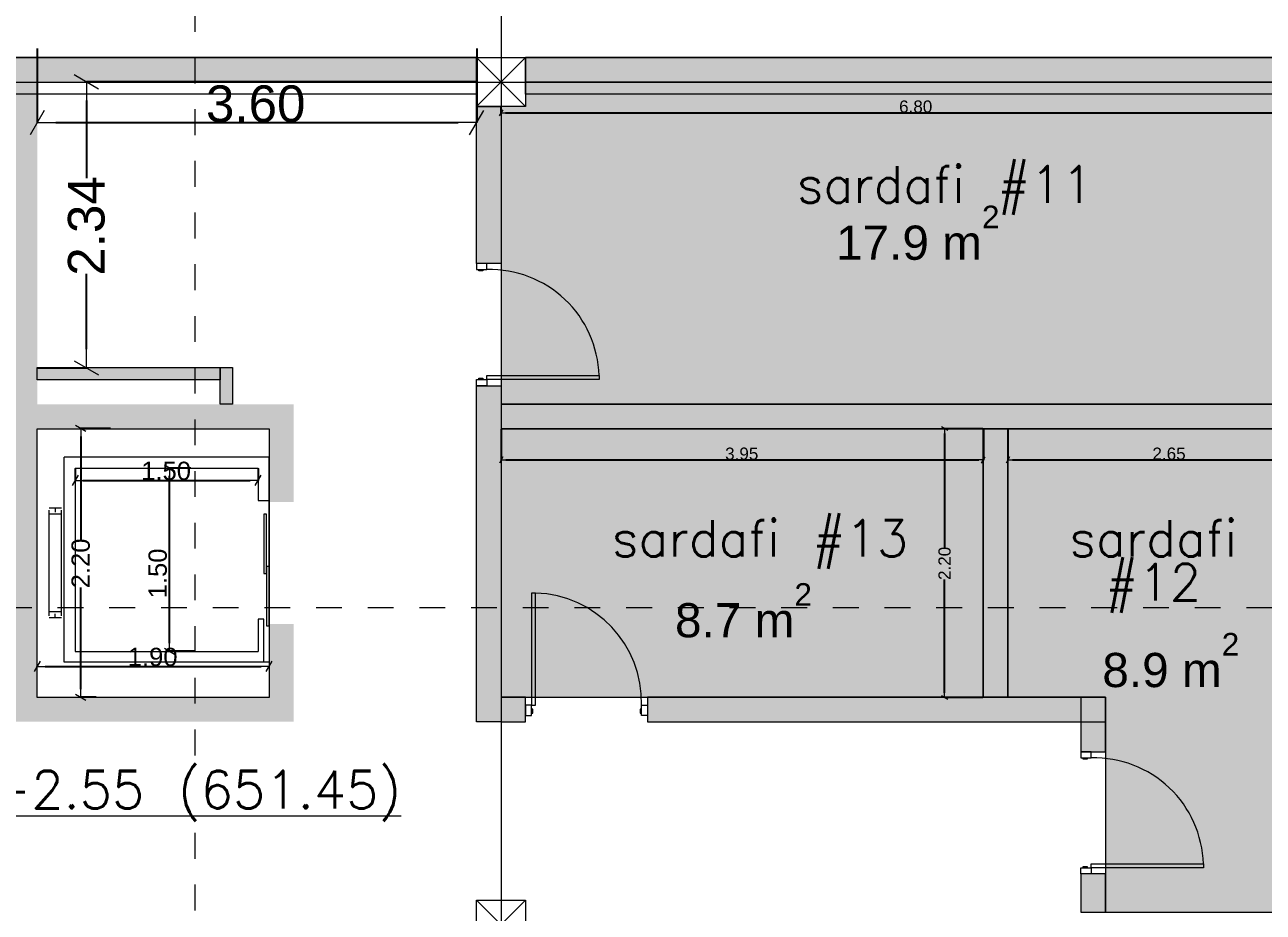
# Model space of a CAD drawing. Header units: millimetres. Extents: x 475616349 to 476941521, y 4620115302 to 4621446928.
# Drawn here: x 476747367 to 476757512, y 4620203872 to 4620211141 of the extents above; entities that cross this region are included whole.
import ezdxf

# ---------------------------------------------------------------- set-up
doc = ezdxf.new("R2010")
doc.units = ezdxf.units.MM
doc.header["$MEASUREMENT"] = 0
doc.set_wipeout_variables(frame=1)
doc.linetypes.add('Dashed', pattern=[423.333333, 211.666667, -211.666667])
doc.linetypes.add('Wipeout_Contour', pattern=[1000, 0, -1000])
for name, color, linetype, lineweight in [('2D Drafting - General_Pen_No__1_Pen_No__7', 7, 'Continuous', 0), ('2D Drafting - General_Pen_No__1_Pen_No__7_Pen_No__7', 7, 'Continuous', 0), ('2D Drafting - General_Pen_No__250_Pen_No__7_Pen_No__154', 154, 'Continuous', 0), ('2D Drafting - General_Pen_No__250_Pen_No__7_Pen_No__250', 7, 'Continuous', 0), ('2D Drafting - General_Pen_No__250_Pen_No__7_Pen_No__7', 7, 'Continuous', 0), ('Doors_Pen_No__7_Pen_No__7_Pen_No__7', 7, 'Continuous', 0), ('G-Anno-Nplt_Pen_No__4', 7, 'Continuous', 0), ('G-Anno-Nplt_Pen_No__7', 7, 'Continuous', 0), ('G-Anno-Nplt_Pen_No__8', 8, 'Continuous', 0), ('New_._Pen_No__1', 1, 'Continuous', 0), ('New_2D Drafting - General_Pen_No__250_Pen_No__7_Pen_No__154', 154, 'Continuous', 0), ('New_2D Drafting - General_Pen_No__250_Pen_No__7_Pen_No__250', 7, 'Continuous', 0), ('New_2D Drafting - General_Pen_No__250_Pen_No__7_Pen_No__7', 7, 'Continuous', 0), ('New_2D Drafting - General_Pen_No__30_Pen_No__9_Pen_No__9_Pen_No__7', 7, 'Continuous', 0), ('New_a-iataki_Pen_No__5_Pen_No__5_Pen_No__4', 7, 'Continuous', 0), ('New_R03_Nakveti_Pen_No__250', 7, 'Continuous', 0), ('New_R03_Nakveti_Pen_No__4', 7, 'Continuous', 0), ('New_shenobebi_Pen_No__1', 1, 'Continuous', 0), ('New_shenobebi_Pen_No__7', 7, 'Continuous', 0), ('zoma_Pen_No__5_Pen_No__5', 5, 'Continuous', 0)]:
    doc.layers.add(name, color=color, linetype=linetype, lineweight=lineweight)
doc.layers.add('zoma', color=7, linetype='Continuous')
doc.styles.add('GENERATED_STYLE_1', font='arial.ttf')
doc.styles.add('GENERATED_STYLE_2', font='arial.ttf')
doc.dimstyles.new('GENERATED_STYLE__15', dxfattribs={"dimtxt": 150, "dimasz": 64.421331, "dimexe": 0.18, "dimexo": 3, "dimgap": 0.09, "dimtad": 1, "dimlfac": 0.001, "dimzin": 0, "dimdsep": 46, "dimtxsty": 'GENERATED_STYLE_2', "dimblk": 'ARROWHEAD_2', "dimblk1": 'ARROWHEAD_2', "dimblk2": 'ARROWHEAD_2', "dimcen": 0.09, "dimclrd": 142, "dimclre": 142, "dimclrt": 142, "dimadec": 0, "dimazin": 0, "dimtfac": 1, "dimtdec": 4, "dimtmove": 0, "dimatfit": 3, "dimfxl": 1, "dimtolj": 1, "dimtzin": 0, "dimarcsym": 0})
doc.dimstyles.new('GENERATED_STYLE__27', dxfattribs={"dimtxt": 150, "dimasz": 64.421331, "dimexe": 0.18, "dimexo": 3, "dimgap": 0.09, "dimtad": 1, "dimtih": 1, "dimtoh": 1, "dimlfac": 0.001, "dimzin": 0, "dimdsep": 46, "dimtxsty": 'GENERATED_STYLE_2', "dimblk": 'ARROWHEAD_2', "dimblk1": 'ARROWHEAD_2', "dimblk2": 'ARROWHEAD_2', "dimcen": 0.09, "dimclrd": 142, "dimclre": 142, "dimclrt": 142, "dimadec": 0, "dimazin": 0, "dimtfac": 1, "dimtdec": 4, "dimtmove": 0, "dimatfit": 3, "dimfxl": 1, "dimtolj": 1, "dimtzin": 0, "dimarcsym": 0})
doc.dimstyles.new('GENERATED_STYLE__28', dxfattribs={"dimtxt": 150, "dimasz": 64.421331, "dimexe": 0.18, "dimexo": 3, "dimgap": 0.09, "dimtad": 1, "dimlfac": 0.001, "dimzin": 0, "dimdsep": 46, "dimtxsty": 'GENERATED_STYLE_2', "dimblk": 'ARROWHEAD_2', "dimblk1": 'ARROWHEAD_2', "dimblk2": 'ARROWHEAD_2', "dimcen": 0.09, "dimclrd": 142, "dimclre": 142, "dimclrt": 142, "dimadec": 0, "dimazin": 0, "dimtfac": 1, "dimtdec": 4, "dimtmove": 2, "dimatfit": 3, "dimfxl": 1, "dimtolj": 1, "dimtzin": 0, "dimarcsym": 0})
doc.dimstyles.new('GENERATED_STYLE__37', dxfattribs={"dimtxt": 300, "dimasz": 152, "dimexe": 0.18, "dimexo": 3, "dimgap": 0.09, "dimtad": 1, "dimtih": 1, "dimtoh": 1, "dimlfac": 0.001, "dimzin": 0, "dimdsep": 46, "dimtxsty": 'GENERATED_STYLE_2', "dimblk": 'ARROWHEAD_2', "dimblk1": 'ARROWHEAD_2', "dimblk2": 'ARROWHEAD_2', "dimcen": 0.09, "dimclrd": 7, "dimclre": 7, "dimclrt": 7, "dimadec": 0, "dimazin": 0, "dimtfac": 1, "dimtdec": 4, "dimtmove": 0, "dimatfit": 3, "dimfxl": 1, "dimtolj": 1, "dimtzin": 0, "dimarcsym": 0})
doc.dimstyles.new('GENERATED_STYLE__38', dxfattribs={"dimtxt": 300, "dimasz": 152, "dimexe": 0.18, "dimexo": 3, "dimgap": 0.09, "dimtad": 1, "dimlfac": 0.001, "dimzin": 0, "dimdsep": 46, "dimtxsty": 'GENERATED_STYLE_2', "dimblk": 'ARROWHEAD_2', "dimblk1": 'ARROWHEAD_2', "dimblk2": 'ARROWHEAD_2', "dimcen": 0.09, "dimclrd": 7, "dimclre": 7, "dimclrt": 7, "dimadec": 0, "dimazin": 0, "dimtfac": 1, "dimtdec": 4, "dimtmove": 0, "dimatfit": 3, "dimfxl": 1, "dimtolj": 1, "dimtzin": 0, "dimarcsym": 0})
doc.dimstyles.new('GENERATED_STYLE__39', dxfattribs={"dimtxt": 100, "dimasz": 38, "dimexe": 0.18, "dimexo": 3, "dimgap": 0.09, "dimtad": 1, "dimtih": 1, "dimtoh": 1, "dimlfac": 0.001, "dimzin": 0, "dimdsep": 46, "dimtxsty": 'GENERATED_STYLE_2', "dimblk": 'ARROWHEAD_2', "dimblk1": 'ARROWHEAD_2', "dimblk2": 'ARROWHEAD_2', "dimcen": 0.09, "dimclrd": 7, "dimclre": 7, "dimclrt": 7, "dimadec": 0, "dimazin": 0, "dimtfac": 1, "dimtdec": 4, "dimtmove": 0, "dimatfit": 3, "dimfxl": 1, "dimtolj": 1, "dimtzin": 0, "dimarcsym": 0})
doc.dimstyles.new('GENERATED_STYLE__40', dxfattribs={"dimtxt": 100, "dimasz": 38, "dimexe": 0.18, "dimexo": 3, "dimgap": 0.09, "dimtad": 1, "dimlfac": 0.001, "dimzin": 0, "dimdsep": 46, "dimtxsty": 'GENERATED_STYLE_2', "dimblk": 'ARROWHEAD_2', "dimblk1": 'ARROWHEAD_2', "dimblk2": 'ARROWHEAD_2', "dimcen": 0.09, "dimclrd": 7, "dimclre": 7, "dimclrt": 7, "dimadec": 0, "dimazin": 0, "dimtfac": 1, "dimtdec": 4, "dimtmove": 0, "dimatfit": 3, "dimfxl": 1, "dimtolj": 1, "dimtzin": 0, "dimarcsym": 0})

# ---------------------------------------------------------------- blocks, each defined once
blk = doc.blocks.new('ARROWHEAD_2')
at = {"color": 0, "linetype": 'Continuous', "lineweight": 0}
for p, q in [((0, 0), (-1, 0)), ((-0.378, -0.655), (0.378, 0.655))]:
    blk.add_line(p, q, dxfattribs=at)
blk = doc.blocks.new('*D1169', base_point=(476577134, 4620325126))
at = {"layer": 'Defpoints', "color": 0, "linetype": 'Continuous', "transparency": 16777216}
for p in [(476747469, 4620205880), (476749369, 4620205885), (476749369, 4620205880)]:
    blk.add_point(p, dxfattribs=at)
at = {"layer": 'zoma', "color": 142, "linetype": 'Continuous', "lineweight": -2, "transparency": 16777216}
for p, q in [((476747469, 4620205883), (476747469, 4620205885)), ((476747534, 4620205885), (476749305, 4620205885)), ((476749369, 4620205883), (476749369, 4620205885))]:
    blk.add_line(p, q, dxfattribs=at)
at = {"layer": 'zoma', "color": 142, "linetype": 'Continuous', "lineweight": -2, "transparency": 16777216, "xscale": 64.4213309708986, "yscale": 64.4213309708986, "zscale": 64.4213309708986, "rotation": 180}
blk.add_blockref('ARROWHEAD_2', (476747469, 4620205885), dxfattribs=at)
at = {"layer": 'zoma', "color": 142, "linetype": 'Continuous', "lineweight": -2, "transparency": 16777216, "xscale": 64.4213309708986, "yscale": 64.4213309708986, "zscale": 64.4213309708986}
blk.add_blockref('ARROWHEAD_2', (476749369, 4620205885), dxfattribs=at)
at = {"layer": 'zoma', "color": 142, "linetype": 'Continuous', "lineweight": 0, "transparency": 16777216, "insert": (476748415, 4620205962), "char_height": 150, "attachment_point": 5, "style": 'GENERATED_STYLE_2'}
blk.add_mtext('\\A1;1.90', dxfattribs=at)
blk = doc.blocks.new('*D1170', base_point=(476577134, 4620325126))
at = {"layer": 'Defpoints', "color": 0, "linetype": 'Continuous', "transparency": 16777216}
for p in [(476748553, 4620207510), (476748731, 4620207510), (476748757, 4620206010)]:
    blk.add_point(p, dxfattribs=at)
at = {"layer": 'zoma', "color": 142, "linetype": 'Continuous', "lineweight": -2, "transparency": 16777216}
for p, q in [((476748728, 4620207510), (476748553, 4620207510)), ((476748553, 4620206075), (476748553, 4620207446)), ((476748754, 4620206010), (476748553, 4620206010))]:
    blk.add_line(p, q, dxfattribs=at)
at = {"layer": 'zoma', "color": 142, "linetype": 'Continuous', "lineweight": -2, "transparency": 16777216, "xscale": 64.4213309708986, "yscale": 64.4213309708986, "zscale": 64.4213309708986}
for p, rotation in [((476748553, 4620207510), 90), ((476748553, 4620206010), 270)]:
    blk.add_blockref('ARROWHEAD_2', p, dxfattribs=dict(at, rotation=rotation))
at = {"layer": 'zoma', "color": 142, "linetype": 'Continuous', "lineweight": 0, "transparency": 16777216, "insert": (476748457, 4620206647), "char_height": 150, "attachment_point": 5, "rotation": 90, "style": 'GENERATED_STYLE_2'}
blk.add_mtext('\\A1;1.50', dxfattribs=at)
blk = doc.blocks.new('*D1171', base_point=(476577134, 4620325126))
at = {"layer": 'Defpoints', "color": 0, "linetype": 'Continuous', "transparency": 16777216}
for p in [(476747780, 4620207509), (476749280, 4620207509), (476749280, 4620207409)]:
    blk.add_point(p, dxfattribs=at)
at = {"layer": 'zoma', "color": 142, "linetype": 'Continuous', "lineweight": -2, "transparency": 16777216}
for p, q in [((476747780, 4620207506), (476747780, 4620207409)), ((476749280, 4620207506), (476749280, 4620207409)), ((476747844, 4620207409), (476749215, 4620207409))]:
    blk.add_line(p, q, dxfattribs=at)
at = {"layer": 'zoma', "color": 142, "linetype": 'Continuous', "lineweight": -2, "transparency": 16777216, "xscale": 64.4213309708986, "yscale": 64.4213309708986, "zscale": 64.4213309708986, "rotation": 180}
blk.add_blockref('ARROWHEAD_2', (476747780, 4620207409), dxfattribs=at)
at = {"layer": 'zoma', "color": 142, "linetype": 'Continuous', "lineweight": -2, "transparency": 16777216, "xscale": 64.4213309708986, "yscale": 64.4213309708986, "zscale": 64.4213309708986}
blk.add_blockref('ARROWHEAD_2', (476749280, 4620207409), dxfattribs=at)
at = {"layer": 'zoma', "color": 142, "linetype": 'Continuous', "lineweight": 0, "transparency": 16777216, "insert": (476748525, 4620207486), "char_height": 150, "attachment_point": 5, "style": 'GENERATED_STYLE_2'}
blk.add_mtext('\\A1;1.50', dxfattribs=at)
blk = doc.blocks.new('*D1172', base_point=(476577134, 4620325126))
at = {"layer": 'Defpoints', "color": 0, "linetype": 'Continuous', "transparency": 16777216}
for p in [(476747826, 4620207833), (476748073, 4620207833), (476747956, 4620205633)]:
    blk.add_point(p, dxfattribs=at)
at = {"layer": 'zoma', "color": 142, "linetype": 'Continuous', "lineweight": -2, "transparency": 16777216}
for p, q in [((476748070, 4620207833), (476747826, 4620207833)), ((476747826, 4620207769), (476747826, 4620206925)), ((476747826, 4620205698), (476747826, 4620206533)), ((476747953, 4620205633), (476747826, 4620205633))]:
    blk.add_line(p, q, dxfattribs=at)
at = {"layer": 'zoma', "color": 142, "linetype": 'Continuous', "lineweight": -2, "transparency": 16777216, "xscale": 64.4213309708986, "yscale": 64.4213309708986, "zscale": 64.4213309708986}
for p, rotation in [((476747826, 4620207833), 90), ((476747826, 4620205633), 270)]:
    blk.add_blockref('ARROWHEAD_2', p, dxfattribs=dict(at, rotation=rotation))
at = {"layer": 'zoma', "color": 142, "linetype": 'Continuous', "lineweight": 0, "transparency": 16777216, "insert": (476747826, 4620206729), "char_height": 150, "attachment_point": 5, "rotation": 90, "style": 'GENERATED_STYLE_2'}
blk.add_mtext('\\A1;2.20', dxfattribs=at)
blk = doc.blocks.new('*D1812', base_point=(476577134, 4620325126))
at = {"layer": 'Defpoints', "color": 0, "linetype": 'Continuous', "transparency": 16777216}
for p in [(476747469, 4620210948), (476751069, 4620210948), (476751069, 4620210339)]:
    blk.add_point(p, dxfattribs=at)
at = {"layer": 'zoma', "color": 7, "linetype": 'Continuous', "lineweight": -2, "transparency": 16777216}
for p, q in [((476747469, 4620210945), (476747469, 4620210339)), ((476751069, 4620210945), (476751069, 4620210339)), ((476747621, 4620210339), (476750917, 4620210339))]:
    blk.add_line(p, q, dxfattribs=at)
at = {"layer": 'zoma', "color": 7, "linetype": 'Continuous', "lineweight": -2, "transparency": 16777216, "xscale": 152, "yscale": 152, "zscale": 152, "rotation": 180}
blk.add_blockref('ARROWHEAD_2', (476747469, 4620210339), dxfattribs=at)
at = {"layer": 'zoma', "color": 7, "linetype": 'Continuous', "lineweight": -2, "transparency": 16777216, "xscale": 152, "yscale": 152, "zscale": 152}
blk.add_blockref('ARROWHEAD_2', (476751069, 4620210339), dxfattribs=at)
at = {"layer": 'zoma', "color": 7, "linetype": 'Continuous', "lineweight": 0, "transparency": 16777216, "insert": (476749259, 4620210492), "char_height": 300, "attachment_point": 5, "style": 'GENERATED_STYLE_2'}
blk.add_mtext('\\A1;3.60', dxfattribs=at)
blk = doc.blocks.new('*D1813', base_point=(476577134, 4620325126))
at = {"layer": 'Defpoints', "color": 0, "linetype": 'Continuous', "transparency": 16777216}
for p in [(476747873, 4620210672), (476751069, 4620210672), (476747469, 4620208332)]:
    blk.add_point(p, dxfattribs=at)
at = {"layer": 'zoma', "color": 7, "linetype": 'Continuous', "lineweight": -2, "transparency": 16777216}
for p, q in [((476751066, 4620210672), (476747873, 4620210672)), ((476747873, 4620210520), (476747873, 4620209884)), ((476747873, 4620208484), (476747873, 4620209101)), ((476747472, 4620208332), (476747873, 4620208332))]:
    blk.add_line(p, q, dxfattribs=at)
at = {"layer": 'zoma', "color": 7, "linetype": 'Continuous', "lineweight": -2, "transparency": 16777216, "xscale": 152, "yscale": 152, "zscale": 152}
for p, rotation in [((476747873, 4620210672), 90), ((476747873, 4620208332), 270)]:
    blk.add_blockref('ARROWHEAD_2', p, dxfattribs=dict(at, rotation=rotation))
at = {"layer": 'zoma', "color": 7, "linetype": 'Continuous', "lineweight": 0, "transparency": 16777216, "insert": (476747873, 4620209493), "char_height": 300, "attachment_point": 5, "rotation": 90, "style": 'GENERATED_STYLE_2'}
blk.add_mtext('\\A1;2.34', dxfattribs=at)
blk = doc.blocks.new('*D1840', base_point=(476577134, 4620325126))
at = {"layer": 'Defpoints', "color": 0, "linetype": 'Continuous', "transparency": 16777216}
for p in [(476751268, 4620210472), (476758069, 4620210472), (476758069, 4620210419)]:
    blk.add_point(p, dxfattribs=at)
at = {"layer": 'zoma', "color": 7, "linetype": 'Continuous', "lineweight": -2, "transparency": 16777216}
for p, q in [((476751268, 4620210469), (476751268, 4620210419)), ((476758069, 4620210469), (476758069, 4620210419)), ((476751306, 4620210419), (476758031, 4620210419))]:
    blk.add_line(p, q, dxfattribs=at)
at = {"layer": 'zoma', "color": 7, "linetype": 'Continuous', "lineweight": -2, "transparency": 16777216, "xscale": 38.00000000000001, "yscale": 38.00000000000001, "zscale": 38.00000000000001, "rotation": 180}
blk.add_blockref('ARROWHEAD_2', (476751268, 4620210419), dxfattribs=at)
at = {"layer": 'zoma', "color": 7, "linetype": 'Continuous', "lineweight": -2, "transparency": 16777216, "xscale": 38.00000000000001, "yscale": 38.00000000000001, "zscale": 38.00000000000001}
blk.add_blockref('ARROWHEAD_2', (476758069, 4620210419), dxfattribs=at)
at = {"layer": 'zoma', "color": 7, "linetype": 'Continuous', "lineweight": 0, "transparency": 16777216, "insert": (476754665, 4620210470), "char_height": 100, "attachment_point": 5, "style": 'GENERATED_STYLE_2'}
blk.add_mtext('\\A1;6.80', dxfattribs=at)
blk = doc.blocks.new('*D1844', base_point=(476577134, 4620325126))
at = {"layer": 'Defpoints', "color": 0, "linetype": 'Continuous', "transparency": 16777216}
for p in [(476751269, 4620207832), (476755219, 4620207832), (476755219, 4620207576)]:
    blk.add_point(p, dxfattribs=at)
at = {"layer": 'zoma', "color": 7, "linetype": 'Continuous', "lineweight": -2, "transparency": 16777216}
for p, q in [((476751269, 4620207829), (476751269, 4620207575)), ((476755219, 4620207829), (476755219, 4620207575)), ((476751307, 4620207576), (476755181, 4620207576))]:
    blk.add_line(p, q, dxfattribs=at)
at = {"layer": 'zoma', "color": 7, "linetype": 'Continuous', "lineweight": -2, "transparency": 16777216, "xscale": 38.00000000000001, "yscale": 38.00000000000001, "zscale": 38.00000000000001, "rotation": 180}
blk.add_blockref('ARROWHEAD_2', (476751269, 4620207576), dxfattribs=at)
at = {"layer": 'zoma', "color": 7, "linetype": 'Continuous', "lineweight": -2, "transparency": 16777216, "xscale": 38.00000000000001, "yscale": 38.00000000000001, "zscale": 38.00000000000001}
blk.add_blockref('ARROWHEAD_2', (476755219, 4620207576), dxfattribs=at)
at = {"layer": 'zoma', "color": 7, "linetype": 'Continuous', "lineweight": 0, "transparency": 16777216, "insert": (476753240, 4620207627), "char_height": 100, "attachment_point": 5, "style": 'GENERATED_STYLE_2'}
blk.add_mtext('\\A1;3.95', dxfattribs=at)
blk = doc.blocks.new('*D1845', base_point=(476577134, 4620325126))
at = {"layer": 'Defpoints', "color": 0, "linetype": 'Continuous', "transparency": 16777216}
for p in [(476755419, 4620207832), (476758069, 4620207832), (476758069, 4620207576)]:
    blk.add_point(p, dxfattribs=at)
at = {"layer": 'zoma', "color": 7, "linetype": 'Continuous', "lineweight": -2, "transparency": 16777216}
for p, q in [((476755419, 4620207829), (476755419, 4620207575)), ((476758069, 4620207829), (476758069, 4620207575)), ((476755457, 4620207576), (476758031, 4620207576))]:
    blk.add_line(p, q, dxfattribs=at)
at = {"layer": 'zoma', "color": 7, "linetype": 'Continuous', "lineweight": -2, "transparency": 16777216, "xscale": 38.00000000000001, "yscale": 38.00000000000001, "zscale": 38.00000000000001, "rotation": 180}
blk.add_blockref('ARROWHEAD_2', (476755419, 4620207576), dxfattribs=at)
at = {"layer": 'zoma', "color": 7, "linetype": 'Continuous', "lineweight": -2, "transparency": 16777216, "xscale": 38.00000000000001, "yscale": 38.00000000000001, "zscale": 38.00000000000001}
blk.add_blockref('ARROWHEAD_2', (476758069, 4620207576), dxfattribs=at)
at = {"layer": 'zoma', "color": 7, "linetype": 'Continuous', "lineweight": 0, "transparency": 16777216, "insert": (476756740, 4620207627), "char_height": 100, "attachment_point": 5, "style": 'GENERATED_STYLE_2'}
blk.add_mtext('\\A1;2.65', dxfattribs=at)
blk = doc.blocks.new('*D1848', base_point=(476577134, 4620325126))
at = {"layer": 'Defpoints', "color": 0, "linetype": 'Continuous', "transparency": 16777216}
for p in [(476754902, 4620207832), (476755219, 4620207832), (476755219, 4620205632)]:
    blk.add_point(p, dxfattribs=at)
at = {"layer": 'zoma', "color": 7, "linetype": 'Continuous', "lineweight": -2, "transparency": 16777216}
for p, q in [((476755216, 4620207832), (476754902, 4620207832)), ((476754902, 4620207794), (476754902, 4620206860)), ((476754902, 4620205670), (476754902, 4620206598)), ((476755216, 4620205632), (476754902, 4620205632))]:
    blk.add_line(p, q, dxfattribs=at)
at = {"layer": 'zoma', "color": 7, "linetype": 'Continuous', "lineweight": -2, "transparency": 16777216, "xscale": 38.00000000000001, "yscale": 38.00000000000001, "zscale": 38.00000000000001}
for p, rotation in [((476754902, 4620207832), 90), ((476754902, 4620205632), 270)]:
    blk.add_blockref('ARROWHEAD_2', p, dxfattribs=dict(at, rotation=rotation))
at = {"layer": 'zoma', "color": 7, "linetype": 'Continuous', "lineweight": 0, "transparency": 16777216, "insert": (476754902, 4620206729), "char_height": 100, "attachment_point": 5, "rotation": 90, "style": 'GENERATED_STYLE_2'}
blk.add_mtext('\\A1;2.20', dxfattribs=at)

msp = doc.modelspace()

# ---------------------------------------------------------------- hatches: boundary and pattern name
at = {"layer": '2D Drafting - General_Pen_No__250_Pen_No__7_Pen_No__154', "linetype": 'Continuous', "lineweight": 0}
for points in [[(476751068.542, 4620210671.921), (476751068.542, 4620210871.921), (476744568.542, 4620210871.921), (476744568.542, 4620210671.921)], [(476757968.542, 4620210671.921), (476757968.542, 4620210871.921), (476751468.542, 4620210871.921), (476751468.542, 4620210671.921)]]:
    msp.add_hatch(color=154, dxfattribs=at).paths.add_polyline_path(points)
at = {"layer": '2D Drafting - General_Pen_No__250_Pen_No__7_Pen_No__7', "linetype": 'Continuous', "lineweight": 0}
for points in [[(476747269.332, 4620210671.921), (476747469.332, 4620210671.921), (476747469.332, 4620208031.931), (476747269.332, 4620208031.931)], [(476751268.462, 4620210471.921), (476751268.462, 4620209184.677), (476751068.462, 4620209184.677), (476751068.462, 4620210471.921)], [(476751268.462, 4620208184.677), (476751268.462, 4620205432.083), (476751068.462, 4620205432.083), (476751068.462, 4620208184.677)], [(476758068.542, 4620207831.931), (476758068.542, 4620208031.931), (476751268.542, 4620208031.931), (476751268.542, 4620207831.931)], [(476751468.542, 4620205432.083), (476751468.542, 4620205632.083), (476751268.542, 4620205632.083), (476751268.542, 4620205432.083)], [(476756218.673, 4620205432.083), (476756218.673, 4620205632.083), (476752468.542, 4620205632.083), (476752468.542, 4620205432.083)]]:
    msp.add_hatch(color=7, dxfattribs=at).paths.add_polyline_path(points)
at = {"layer": 'G-Anno-Nplt_Pen_No__7', "linetype": 'Continuous', "lineweight": 0}
for points in [[(476755218.542, 4620205632.083), (476755418.673, 4620205632.083), (476755418.673, 4620207831.931), (476755218.542, 4620207831.931)], [(476756018.542, 4620205185.12), (476756218.673, 4620205185.12), (476756218.673, 4620205632.083), (476756018.542, 4620205632.083)], [(476756018.542, 4620203871.921), (476756218.673, 4620203871.921), (476756218.673, 4620204185.12), (476756018.542, 4620204185.12)]]:
    msp.add_hatch(color=7, dxfattribs=at).paths.add_polyline_path(points)
at = {"layer": 'G-Anno-Nplt_Pen_No__8', "linetype": 'Continuous', "lineweight": 0, "true_color": 0x202020}
for points in [[(476751468.542, 4620210471.921), (476751268.542, 4620210471.921), (476751268.542, 4620208031.931), (476758068.542, 4620208031.931), (476758068.542, 4620210471.921), (476757968.542, 4620210471.921), (476757968.542, 4620210671.921), (476751468.542, 4620210671.921)], [(476755218.542, 4620205632.083), (476755218.542, 4620207831.931), (476751268.542, 4620207831.931), (476751268.542, 4620205632.083)], [(476758068.542, 4620204262.109), (476758068.542, 4620207831.931), (476757968.542, 4620207831.931), (476755418.673, 4620207831.931), (476755418.673, 4620205632.083), (476756218.673, 4620205632.083), (476756218.673, 4620203871.921), (476757668.542, 4620203871.921), (476757668.542, 4620204262.109)]]:
    msp.add_hatch(color=250, dxfattribs=at).paths.add_polyline_path(points)
at = {"layer": 'New_2D Drafting - General_Pen_No__250_Pen_No__7_Pen_No__154', "linetype": 'Continuous', "lineweight": 0}
for points in [[(476747269.332, 4620208031.931), (476747469.332, 4620208031.931), (476749569.332, 4620208031.931), (476749569.332, 4620207231.931), (476749369.332, 4620207231.931), (476749369.332, 4620207831.931), (476747469.332, 4620207831.931), (476747269.332, 4620207831.931)], [(476747269.332, 4620207831.931), (476747469.332, 4620207831.931), (476747469.332, 4620205631.931), (476749369.332, 4620205631.931), (476749369.332, 4620206231.931), (476749569.332, 4620206231.931), (476749569.332, 4620205431.931), (476747269.332, 4620205431.931), (476747269.332, 4620205631.931)]]:
    msp.add_hatch(color=154, dxfattribs=at).paths.add_polyline_path(points)
at = {"layer": 'New_2D Drafting - General_Pen_No__250_Pen_No__7_Pen_No__7', "linetype": 'Continuous', "lineweight": 0}
msp.add_hatch(color=7, dxfattribs=at).paths.add_polyline_path([(476747468.542, 4620208232.391), (476747468.542, 4620208332.39), (476748968.542, 4620208332.39), (476748968.542, 4620208232.391)])
at = {"layer": 'New_2D Drafting - General_Pen_No__30_Pen_No__9_Pen_No__9_Pen_No__7', "linetype": 'Continuous', "lineweight": 0}
msp.add_hatch(color=7, dxfattribs=at).paths.add_polyline_path([(476749068.542, 4620208332.39), (476749068.542, 4620208031.931), (476748968.542, 4620208031.931), (476748968.542, 4620208332.39)])

# ---------------------------------------------------------------- linework, layer by layer
at = {"layer": '2D Drafting - General_Pen_No__1_Pen_No__7', "color": 7, "linetype": 'Continuous', "lineweight": 0}
for p, q in [((476751068.542, 4620210471.921), (476751468.542, 4620210871.921)), ((476751468.542, 4620210471.921), (476751068.542, 4620210871.921)), ((476751068.542, 4620203571.921), (476751468.542, 4620203971.921)), ((476751468.542, 4620203571.921), (476751068.542, 4620203971.921))]:
    msp.add_line(p, q, dxfattribs=at)
at = {"layer": '2D Drafting - General_Pen_No__1_Pen_No__7', "color": 7, "linetype": 'Continuous', "lineweight": 0, "flags": 128}
for points in [[(476751068.542, 4620210571.921), (476744568.542, 4620210571.921), (476744568.542, 4620210871.921), (476751068.542, 4620210871.921)], [(476751468.542, 4620210471.921), (476751068.542, 4620210471.921), (476751068.542, 4620210871.921), (476751468.542, 4620210871.921)], [(476757968.542, 4620210571.921), (476751468.542, 4620210571.921), (476751468.542, 4620210871.921), (476757968.542, 4620210871.921)], [(476751468.542, 4620203571.921), (476751068.542, 4620203571.921), (476751068.542, 4620203971.921), (476751468.542, 4620203971.921)]]:
    msp.add_lwpolyline(points, close=True, dxfattribs=at)
at = {"layer": '2D Drafting - General_Pen_No__1_Pen_No__7_Pen_No__7', "color": 7, "linetype": 'Continuous', "lineweight": 0}
for centre, start, end in [((476751178.128, 4620208242.399), 1.603806, 91.603806), ((476751526.264, 4620205593.291), 358.396194, 88.396194), ((476756128.209, 4620204242.843), 1.603806, 91.603806)]:
    msp.add_arc(centre, 893.239, start, end, dxfattribs=at)
at = {"layer": '2D Drafting - General_Pen_No__250_Pen_No__7_Pen_No__250', "color": 7, "linetype": 'Continuous', "lineweight": 0, "flags": 128}
for points in [[(476751068.542, 4620210671.921), (476751068.542, 4620210871.921), (476744568.542, 4620210871.921), (476744568.542, 4620210671.921)], [(476757968.542, 4620210671.921), (476757968.542, 4620210871.921), (476751468.542, 4620210871.921), (476751468.542, 4620210671.921)], [(476751268.462, 4620210471.921), (476751268.462, 4620209184.677), (476751068.462, 4620209184.677), (476751068.462, 4620210471.921)], [(476751268.462, 4620208184.677), (476751268.462, 4620205432.083), (476751068.462, 4620205432.083), (476751068.462, 4620208184.677)], [(476758068.542, 4620207831.931), (476758068.542, 4620208031.931), (476751268.542, 4620208031.931), (476751268.542, 4620207831.931)], [(476751468.542, 4620205432.083), (476751468.542, 4620205632.083), (476751268.542, 4620205632.083), (476751268.542, 4620205432.083)], [(476756218.673, 4620205432.083), (476756218.673, 4620205632.083), (476752468.542, 4620205632.083), (476752468.542, 4620205432.083)]]:
    msp.add_lwpolyline(points, close=True, dxfattribs=at)
at = {"layer": 'Doors_Pen_No__7_Pen_No__7_Pen_No__7', "color": 7, "linetype": 'Continuous', "lineweight": 0, "flags": 128}
for points in [[(476751068.462, 4620209184.677), (476751068.462, 4620209135.288), (476751153.128, 4620209135.288), (476751153.128, 4620209184.677)], [(476751086.462, 4620209124.177), (476751086.462, 4620209135.288), (476751119.795, 4620209135.288), (476751119.795, 4620209124.177)], [(476751068.462, 4620208184.677), (476751068.462, 4620208234.066), (476751153.128, 4620208234.066), (476751153.128, 4620208184.677)], [(476751086.462, 4620208234.066), (476751086.462, 4620208245.177), (476751119.795, 4620208245.177), (476751119.795, 4620208234.066)], [(476751153.128, 4620208234.066), (476751153.128, 4620208267.399), (476752071.017, 4620208267.399), (476752071.017, 4620208234.066)], [(476751517.931, 4620205568.291), (476751551.264, 4620205568.291), (476751551.264, 4620206486.18), (476751517.931, 4620206486.18)], [(476751468.542, 4620205483.625), (476751517.931, 4620205483.625), (476751517.931, 4620205568.291), (476751468.542, 4620205568.291)], [(476752468.542, 4620205483.625), (476752419.153, 4620205483.625), (476752419.153, 4620205568.291), (476752468.542, 4620205568.291)], [(476751517.931, 4620205501.625), (476751529.042, 4620205501.625), (476751529.042, 4620205534.958), (476751517.931, 4620205534.958)], [(476752408.042, 4620205501.625), (476752419.153, 4620205501.625), (476752419.153, 4620205534.958), (476752408.042, 4620205534.958)], [(476756018.542, 4620205185.12), (476756018.542, 4620205135.732), (476756103.209, 4620205135.732), (476756103.209, 4620205185.12)], [(476756036.542, 4620205124.62), (476756036.542, 4620205135.732), (476756069.876, 4620205135.732), (476756069.876, 4620205124.62)], [(476756036.542, 4620204234.509), (476756036.542, 4620204245.62), (476756069.876, 4620204245.62), (476756069.876, 4620204234.509)], [(476756103.209, 4620204234.509), (476756103.209, 4620204267.843), (476757021.098, 4620204267.843), (476757021.098, 4620204234.509)], [(476756018.542, 4620204185.12), (476756018.542, 4620204234.509), (476756103.209, 4620204234.509), (476756103.209, 4620204185.12)]]:
    msp.add_lwpolyline(points, close=True, dxfattribs=at)
at = {"layer": 'G-Anno-Nplt_Pen_No__4', "color": 7, "linetype": 'Continuous', "lineweight": 0, "flags": 128}
for points in [[(476751468.542, 4620210471.921), (476751268.542, 4620210471.921), (476751268.542, 4620208031.931), (476758068.542, 4620208031.931), (476758068.542, 4620210471.921), (476757968.542, 4620210471.921), (476757968.542, 4620210671.921), (476751468.542, 4620210671.921)], [(476755218.542, 4620205632.083), (476755218.542, 4620207831.931), (476751268.542, 4620207831.931), (476751268.542, 4620205632.083)], [(476755218.542, 4620205632.083), (476755418.673, 4620205632.083), (476755418.673, 4620207831.931), (476755218.542, 4620207831.931)], [(476758068.542, 4620204262.109), (476758068.542, 4620207831.931), (476757968.542, 4620207831.931), (476755418.673, 4620207831.931), (476755418.673, 4620205632.083), (476756218.673, 4620205632.083), (476756218.673, 4620203871.921), (476757668.542, 4620203871.921), (476757668.542, 4620204262.109)], [(476756018.542, 4620205185.12), (476756218.673, 4620205185.12), (476756218.673, 4620205632.083), (476756018.542, 4620205632.083)], [(476756018.542, 4620203871.921), (476756218.673, 4620203871.921), (476756218.673, 4620204185.12), (476756018.542, 4620204185.12)]]:
    msp.add_lwpolyline(points, close=True, dxfattribs=at)
at = {"layer": 'New_2D Drafting - General_Pen_No__250_Pen_No__7_Pen_No__250', "color": 7, "linetype": 'Continuous', "lineweight": 0, "flags": 128}
msp.add_lwpolyline([(476747468.542, 4620208232.391), (476747468.542, 4620208332.39), (476748968.542, 4620208332.39), (476748968.542, 4620208232.391)], close=True, dxfattribs=at)
at = {"layer": 'New_2D Drafting - General_Pen_No__30_Pen_No__9_Pen_No__9_Pen_No__7', "color": 7, "linetype": 'Continuous', "lineweight": 0, "flags": 128}
msp.add_lwpolyline([(476749068.542, 4620208332.39), (476749068.542, 4620208031.931), (476748968.542, 4620208031.931), (476748968.542, 4620208332.39)], close=True, dxfattribs=at)
at = {"layer": 'New_R03_Nakveti_Pen_No__250', "color": 7, "linetype": 'Continuous', "lineweight": 0}
for p, q in [((476747667.772, 4620207181.931), (476747567.772, 4620207181.931)), ((476747567.772, 4620206298.598), (476747567.772, 4620207165.265)), ((476747667.772, 4620207131.931), (476747567.772, 4620207131.931)), ((476747617.772, 4620207181.931), (476747617.772, 4620207148.598)), ((476747667.772, 4620206298.598), (476747667.772, 4620207165.265)), ((476747667.772, 4620206331.931), (476747567.772, 4620206331.931)), ((476747667.772, 4620206281.931), (476747567.772, 4620206281.931)), ((476747617.772, 4620206281.931), (476747617.772, 4620206315.265))]:
    msp.add_line(p, q, dxfattribs=at)
at = {"layer": 'New_R03_Nakveti_Pen_No__4', "color": 7, "linetype": 'Continuous', "lineweight": 0}
for p, q in [((476747689.96, 4620205918.861), (476747689.96, 4620207598.233)), ((476749369.332, 4620207598.233), (476747689.96, 4620207598.233)), ((476749369.332, 4620207243.599), (476749369.332, 4620207598.233)), ((476747779.646, 4620207508.547), (476747779.646, 4620206008.547)), ((476747779.646, 4620207508.547), (476749279.646, 4620207508.547)), ((476749279.646, 4620207508.547), (476749279.646, 4620207243.599)), ((476749279.646, 4620207243.599), (476749369.332, 4620207243.599)), ((476749369.332, 4620206273.494), (476749369.332, 4620207243.599)), ((476749324.489, 4620206273.494), (476749279.646, 4620206273.494)), ((476749279.646, 4620206273.494), (476749279.646, 4620206008.547)), ((476749324.489, 4620205918.861), (476749324.489, 4620206273.494)), ((476749369.332, 4620206273.494), (476749369.332, 4620205918.861)), ((476747779.646, 4620206008.547), (476749279.646, 4620206008.547)), ((476749369.332, 4620205918.861), (476747689.96, 4620205918.861))]:
    msp.add_line(p, q, dxfattribs=at)
for points in [[(476749346.91, 4620206646.439), (476749346.91, 4620207131.491), (476749324.489, 4620207131.491), (476749324.489, 4620206646.439)], [(476749369.332, 4620206217.441), (476749369.332, 4620206702.493), (476749346.91, 4620206702.493), (476749346.91, 4620206217.441)]]:
    msp.add_lwpolyline(points, close=True, dxfattribs=at)
at = {"layer": 'New_shenobebi_Pen_No__1', "color": 1, "linetype": 'Dashed', "lineweight": 0}
for points in [[(476748763.158, 4620190340.291), (476748763.158, 4620215169.157)], [(476732820.121, 4620206367.623), (476783893.334, 4620206367.623)]]:
    msp.add_lwpolyline(points, dxfattribs=at)
at = {"layer": 'New_shenobebi_Pen_No__7', "color": 7, "linetype": 'Continuous', "lineweight": 0}
msp.add_lwpolyline([(476747469.332, 4620205631.931), (476747469.332, 4620207831.931), (476749369.332, 4620207831.931), (476749369.332, 4620205631.931)], close=True, dxfattribs=at)
at = {"layer": 'zoma_Pen_No__5_Pen_No__5', "color": 5, "linetype": 'Continuous', "lineweight": 0}
for p, q in [((476751268.542, 4620214381.518), (476751268.542, 4620189670.712)), ((476733387.992, 4620210671.921), (476783274.372, 4620210671.921)), ((476733387.992, 4620210671.921), (476783274.372, 4620210671.921)), ((476782949.093, 4620210671.921), (476754096.013, 4620210671.921))]:
    msp.add_line(p, q, dxfattribs=at)

# ---------------------------------------------------------------- texts
at = {"layer": 'G-Anno-Nplt_Pen_No__4', "color": 7, "lineweight": 0, "char_height": 280, "attachment_point": 7, "style": 'GENERATED_STYLE_1'}
for s, insert in [('{\\fArial|b0|i0|c0|p34;17.9 m{\\H0.66x;\\S2^  ;}}', (476754012.182, 4620209211.926)), ('{\\fArial|b0|i0|c0|p34;8.7 m{\\H0.66x;\\S2^  ;}}', (476752693.422, 4620206119.656)), ('{\\fArial|b0|i0|c0|p34;8.9 m{\\H0.66x;\\S2^  ;}}', (476756193.488, 4620205711.926))]:
    msp.add_mtext(s, dxfattribs=dict(at, insert=insert))
at = {"layer": 'New_a-iataki_Pen_No__5_Pen_No__5_Pen_No__4', "color": 7, "linetype": 'Continuous', "lineweight": 0, "char_height": 300, "attachment_point": 3}
for s, insert in [('\\A1;{\\pqr;\\Ftxt.shx;sardafi \\Ftxt.shx;#11}', (476756118.445, 4620209983.556)), ('\\A1;{\\pqr;\\Ftxt.shx;sardafi \\Ftxt.shx;#13}', (476754604.138, 4620207084.369))]:
    msp.add_mtext(s, dxfattribs=dict(at, insert=insert))
at = {"layer": 'New_a-iataki_Pen_No__5_Pen_No__5_Pen_No__4', "color": 7, "linetype": 'Continuous', "lineweight": 0, "insert": (476756610.971, 4620207084.369), "char_height": 300, "width": 2072.00813, "attachment_point": 2, "line_spacing_factor": 0.719983}
msp.add_mtext('\\A1;{\\pqc;\\Ftxt.shx;sardafi \\Ftxt.shx;#12}', dxfattribs=at)

# ---------------------------------------------------------------- dimensions: what is measured, and where the dimension line sits
at = {"layer": 'zoma', "color": 7, "linetype": 'Continuous', "lineweight": 0}
for base, p1, p2, dimstyle, picture, middle in [((476751068.542, 4620210338.867), (476747469.332, 4620210947.557), (476751068.542, 4620210947.557), 'GENERATED_STYLE__37', '*D1812', (476749259.498, 4620210338.867)), ((476758068.542, 4620210419.14), (476751268.462, 4620210471.921), (476758068.542, 4620210471.921), 'GENERATED_STYLE__39', '*D1840', (476754665.355, 4620210419.14)), ((476755218.542, 4620207575.55), (476751268.542, 4620207831.931), (476755218.542, 4620207831.931), 'GENERATED_STYLE__39', '*D1844', (476753240.396, 4620207575.55)), ((476758068.542, 4620207575.55), (476755418.673, 4620207831.931), (476758068.542, 4620207831.931), 'GENERATED_STYLE__39', '*D1845', (476756740.461, 4620207575.55))]:
    dim = msp.add_linear_dim(base=base, p1=p1, p2=p2, dimstyle=dimstyle, dxfattribs=at)
    dim.commit()
    dim.dimension.update_dxf_attribs({"geometry": picture, "text_midpoint": middle, "dimtype": 160})
for base, p1, p2, dimstyle, picture, middle in [((476747872.728, 4620210671.921), (476747468.542, 4620208332.39), (476751068.542, 4620210671.921), 'GENERATED_STYLE__38', '*D1813', (476747872.728, 4620209492.716)), ((476754901.93, 4620207831.931), (476755218.542, 4620205632.083), (476755218.542, 4620207831.931), 'GENERATED_STYLE__40', '*D1848', (476754901.93, 4620206728.86))]:
    dim = msp.add_linear_dim(base=base, p1=p1, p2=p2, angle=90, dimstyle=dimstyle, dxfattribs=at)
    dim.commit()
    dim.dimension.update_dxf_attribs({"geometry": picture, "text_midpoint": middle, "dimtype": 160, "text_rotation": 90})
at = {"layer": 'zoma', "color": 142, "linetype": 'Continuous', "lineweight": 0}
for base, p1, p2, dimstyle, picture, middle in [((476747826.273, 4620207833.5), (476747956.303, 4620205633.5), (476748073.111, 4620207833.5), 'GENERATED_STYLE__15', '*D1172', (476747826.273, 4620206728.78)), ((476748553.488, 4620207510.115), (476748757.057, 4620206010.115), (476748730.958, 4620207510.115), 'GENERATED_STYLE__28', '*D1170', (476748457.488, 4620206646.947))]:
    dim = msp.add_linear_dim(base=base, p1=p1, p2=p2, angle=90, dimstyle=dimstyle, dxfattribs=at)
    dim.commit()
    dim.dimension.update_dxf_attribs({"geometry": picture, "text_midpoint": middle, "dimtype": 160, "text_rotation": 90})
for base, p1, p2, picture, middle in [((476749279.646, 4620207409.386), (476747779.646, 4620207508.547), (476749279.646, 4620207508.547), '*D1171', (476748524.926, 4620207409.386)), ((476749369.332, 4620205884.862), (476747469.332, 4620205879.847), (476749369.332, 4620205879.847), '*D1169', (476748414.612, 4620205884.862))]:
    dim = msp.add_linear_dim(base=base, p1=p1, p2=p2, dimstyle='GENERATED_STYLE__27', dxfattribs=at)
    dim.commit()
    dim.dimension.update_dxf_attribs({"geometry": picture, "text_midpoint": middle, "dimtype": 160})

# ---------------------------------------------------------------- next in the draw order: wipeouts: each hides what was drawn before it
at = {"color": 1, "linetype": 'Wipeout_Contour', "lineweight": 0, "ltscale": 18579314687.43328}
msp.add_wipeout([(476747291.091, 4620205023.337), (476750235.225, 4620205023.337), (476750235.225, 4620204587.102), (476747291.091, 4620204587.102)], dxfattribs=at).dxf.layer = 'New_._Pen_No__1'

# ---------------------------------------------------------------- next in the draw order: texts
at = {"layer": 'New_._Pen_No__1', "color": 1, "linetype": 'Continuous', "lineweight": 0, "insert": (476748763.158, 4620205031.044), "char_height": 309, "attachment_point": 2}
msp.add_mtext('\\A1;{\\pqc;\\Ftxt.shx;\\L\\L-2.55 (651.\\Ftxt.shx;4\\Ftxt.shx;5)}', dxfattribs=at)

doc.saveas('drawing.dxf')
